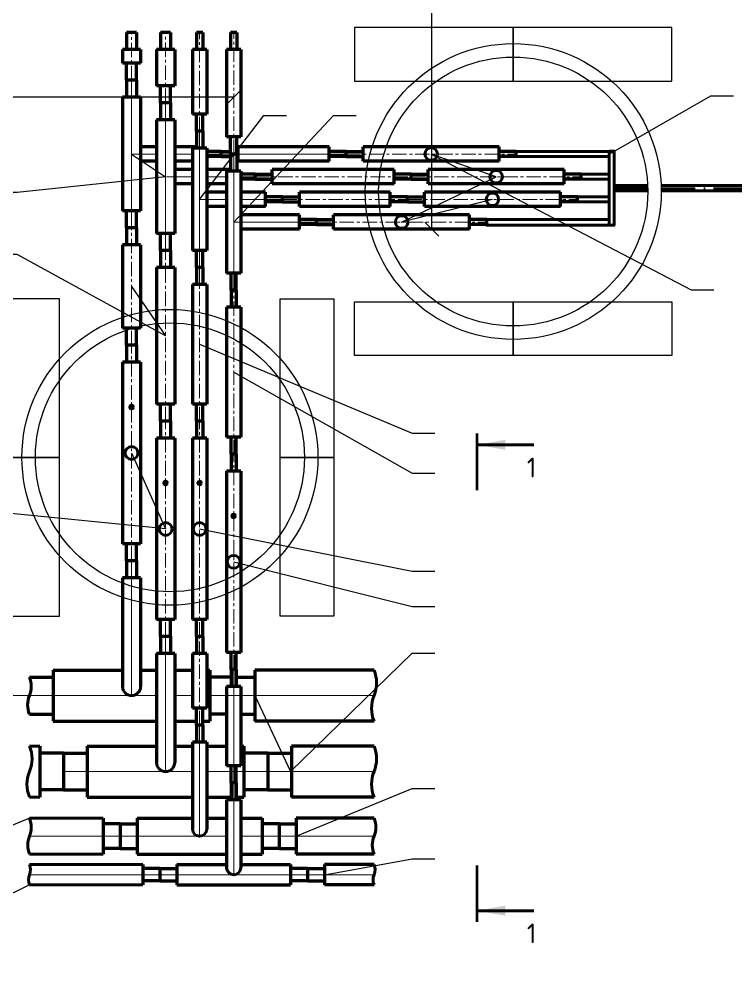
# Model space of a CAD drawing. Header units: metres. Extents: x 1981 to 7362, y 1229 to 3678.
# Drawn here: x 3027.7 to 3154, y 3092.6 to 3262.7 of the extents above; entities that cross this region are included whole.
import ezdxf
from ezdxf import colors
from ezdxf.entities.mleader import LeaderData, LeaderLine
from ezdxf.math import Vec2, Vec3

# ---------------------------------------------------------------- set-up
doc = ezdxf.new("R2010")
doc.units = ezdxf.units.M
doc.linetypes.add('ACAD_ISO10W100', pattern=[18.5, 12, -3, 0.5, -3])
doc.linetypes.add('осевая', pattern=[50.8, 31.75, -6.35, 6.35, -6.35])
doc.layers.add('Основной', color=255, linetype='Continuous', lineweight=50)
doc.styles.add('GOST', font='GOST.shx', dxfattribs={"oblique": 15})
doc.styles.add('GOST-2.304_Type-B', font='GOST Common.ttf')
doc.styles.get("Standard").update_dxf_attribs({"font": 'GOST Common.ttf'})
doc.dimstyles.new('М 1 к 50', dxfattribs={"dimtxt": 2.5, "dimasz": 2.5, "dimexe": 1.25, "dimexo": 0, "dimgap": 0.6, "dimtad": 1, "dimdec": 0, "dimlfac": 50, "dimdsep": 46, "dimtxsty": 'GOST', "dimblk": 'OBLIQUE', "dimcen": 0, "dimclrd": 256, "dimclre": 256, "dimclrt": 256, "dimazin": 0, "dimtfac": 1, "dimtdec": 0, "dimtmove": 0, "dimatfit": 1, "dimldrblk": 'NONE', "dimfxl": 1.25, "dimlwd": 20, "dimlwe": 20, "dimarcsym": 1})

# ---------------------------------------------------------------- blocks, each defined once
blk = doc.blocks.new('*U179')
at = {"color": 3, "linetype": 'ByBlock', "lineweight": 60}
for p, q in [((-1900, 44.5), (-1900, -44.5)), ((-1900, 44.5), (-1750, 44.5)), ((-1750, 80), (-1750, -80)), ((-1750, 80), (-150, 80)), ((-150, 80), (-150, -80)), ((0, 44.5), (-150, 44.5)), ((0, 44.5), (0, -44.5)), ((-1900, -44.5), (-1750, -44.5)), ((-1750, -80), (-150, -80)), ((0, -44.5), (-150, -44.5))]:
    blk.add_line(p, q, dxfattribs=at)
at = {"color": 6, "linetype": 'осевая', "lineweight": 20, "ltscale": 4}
blk.add_line((0, 0), (-1900, 0), dxfattribs=at)
blk = doc.blocks.new('*U181')
at = {"color": 3, "linetype": 'ByBlock', "lineweight": 60}
for p, q in [((-1500, 22.5), (-1500, -22.5)), ((-1500, 22.5), (-1350, 22.5)), ((-1350, 62.5), (-1350, -62.5)), ((-1350, 62.5), (-150, 62.5)), ((-150, 62.5), (-150, -62.5)), ((0, 22.5), (-150, 22.5)), ((0, 22.5), (0, -22.5)), ((-1500, -22.5), (-1350, -22.5)), ((-1350, -62.5), (-150, -62.5)), ((0, -22.5), (-150, -22.5))]:
    blk.add_line(p, q, dxfattribs=at)
at = {"color": 6, "linetype": 'осевая', "lineweight": 20, "ltscale": 4}
blk.add_line((0, 0), (-1500, 0), dxfattribs=at)
blk = doc.blocks.new('_Oblique')
at = {"color": 0, "linetype": 'ByBlock', "lineweight": -2}
blk.add_line((-0.5, -0.5), (0.5, 0.5), dxfattribs=at)
blk = doc.blocks.new('*D183')
at = {"lineweight": 20, "transparency": 16777216}
for p, q in [((3026.66, 3289.4), (3013.57, 3289.4)), ((3014.82, 3289.4), (3014.82, 3143.4)), ((3029.48, 3143.4), (3013.57, 3143.4))]:
    blk.add_line(p, q, dxfattribs=at)
at = {"layer": 'Defpoints', "color": 0, "lineweight": 50, "transparency": 16777216}
for p in [(3026.66, 3289.4), (3014.82, 3143.4), (3029.48, 3143.4)]:
    blk.add_point(p, dxfattribs=at)
at = {"lineweight": 20, "transparency": 16777216, "xscale": 2.5, "yscale": 2.5, "zscale": 2.5}
for p, rotation in [((3014.82, 3289.4), 90), ((3014.82, 3143.4), 270)]:
    blk.add_blockref('_Oblique', p, dxfattribs=dict(at, rotation=rotation))
at = {"lineweight": 50, "transparency": 16777216, "insert": (3012.97, 3216.4), "char_height": 2.5, "attachment_point": 5, "rotation": 90}
blk.add_mtext('7300', dxfattribs=at)
blk = doc.blocks.new('_None')
blk = doc.blocks.new('*U185')
at = {"color": 3, "linetype": 'ByBlock', "lineweight": 60}
for p, q in [((-1507, 44.5), (-1507, -44.5)), ((-1507, 44.5), (-1357, 44.5)), ((-1357, 80), (-1357, -80)), ((-1357, 80), (-150, 80)), ((-150, 80), (-150, -80)), ((0, 44.5), (-150, 44.5)), ((0, 44.5), (0, -44.5)), ((-1507, -44.5), (-1357, -44.5)), ((-1357, -80), (-150, -80)), ((0, -44.5), (-150, -44.5))]:
    blk.add_line(p, q, dxfattribs=at)
at = {"color": 6, "linetype": 'осевая', "lineweight": 20, "ltscale": 4}
blk.add_line((0, 0), (-1507, 0), dxfattribs=at)
blk = doc.blocks.new('*U186')
at = {"color": 3, "linetype": 'ByBlock', "lineweight": 60}
for p, q in [((-1900, 28.5), (-1900, -28.5)), ((-1900, 28.5), (-1750, 28.5)), ((-1750, 62.5), (-1750, -62.5)), ((-1750, 62.5), (-150, 62.5)), ((-150, 62.5), (-150, -62.5)), ((0, 28.5), (-150, 28.5)), ((0, 28.5), (0, -28.5)), ((-1900, -28.5), (-1750, -28.5)), ((-1750, -62.5), (-150, -62.5)), ((0, -28.5), (-150, -28.5))]:
    blk.add_line(p, q, dxfattribs=at)
at = {"color": 6, "linetype": 'осевая', "lineweight": 20, "ltscale": 4}
blk.add_line((0, 0), (-1900, 0), dxfattribs=at)
blk = doc.blocks.new('*U219')
at = {"color": 3, "linetype": 'ByBlock', "lineweight": 60}
for p, q in [((-1900, 22.5), (-1900, -22.5)), ((-1900, 22.5), (-1750, 22.5)), ((-1750, 62.5), (-1750, -62.5)), ((-1750, 62.5), (-150, 62.5)), ((-150, 62.5), (-150, -62.5)), ((0, 22.5), (-150, 22.5)), ((0, 22.5), (0, -22.5)), ((-1900, -22.5), (-1750, -22.5)), ((-1750, -62.5), (-150, -62.5)), ((0, -22.5), (-150, -22.5))]:
    blk.add_line(p, q, dxfattribs=at)
at = {"color": 6, "linetype": 'осевая', "lineweight": 20, "ltscale": 4}
blk.add_line((0, 0), (-1900, 0), dxfattribs=at)
blk = doc.blocks.new('*U189')
at = {"color": 3, "linetype": 'ByBlock', "lineweight": 60}
for p, q in [((-1447, 22.5), (-1447, -22.5)), ((-1447, 22.5), (-1297, 22.5)), ((-1297, 62.5), (-1297, -62.5)), ((-1297, 62.5), (-150, 62.5)), ((-150, 62.5), (-150, -62.5)), ((0, 22.5), (-150, 22.5)), ((0, 22.5), (0, -22.5)), ((-1447, -22.5), (-1297, -22.5)), ((-1297, -62.5), (-150, -62.5)), ((0, -22.5), (-150, -22.5))]:
    blk.add_line(p, q, dxfattribs=at)
at = {"color": 6, "linetype": 'осевая', "lineweight": 20, "ltscale": 4}
blk.add_line((0, 0), (-1447, 0), dxfattribs=at)
blk = doc.blocks.new('*U190')
at = {"color": 3, "linetype": 'ByBlock', "lineweight": 60}
for p, q in [((-1373.8, 22.5), (-1373.8, -22.5)), ((-1373.8, 22.5), (-1223.8, 22.5)), ((-1223.8, 62.5), (-1223.8, -62.5)), ((-1223.8, 62.5), (-150, 62.5)), ((-150, 62.5), (-150, -62.5)), ((0, 22.5), (-150, 22.5)), ((0, 22.5), (0, -22.5)), ((-1373.8, -22.5), (-1223.8, -22.5)), ((-1223.8, -62.5), (-150, -62.5)), ((0, -22.5), (-150, -22.5))]:
    blk.add_line(p, q, dxfattribs=at)
at = {"color": 6, "linetype": 'осевая', "lineweight": 20, "ltscale": 4}
blk.add_line((0, 0), (-1373.8, 0), dxfattribs=at)
blk = doc.blocks.new('*U191')
at = {"color": 3, "linetype": 'ByBlock', "lineweight": 60}
for p, q in [((-1100.6, 22.5), (-1100.6, -22.5)), ((-1100.6, 22.5), (-950.6, 22.5)), ((-950.6, 62.5), (-950.6, -62.5)), ((-950.6, 62.5), (-150, 62.5)), ((-150, 62.5), (-150, -62.5)), ((0, 22.5), (-150, 22.5)), ((0, 22.5), (0, -22.5)), ((-1100.6, -22.5), (-950.6, -22.5)), ((-950.6, -62.5), (-150, -62.5)), ((0, -22.5), (-150, -22.5))]:
    blk.add_line(p, q, dxfattribs=at)
at = {"color": 6, "linetype": 'осевая', "lineweight": 20, "ltscale": 4}
blk.add_line((0, 0), (-1100.6, 0), dxfattribs=at)
blk = doc.blocks.new('*U197')
at = {"color": 3, "linetype": 'ByBlock', "lineweight": 60}
for p, q in [((-780, 28.5), (-780, -28.5)), ((-780, 28.5), (-630, 28.5)), ((-630, 62.5), (-630, -62.5)), ((-630, 62.5), (-150, 62.5)), ((-150, 62.5), (-150, -62.5)), ((0, 28.5), (-150, 28.5)), ((0, 28.5), (0, -28.5)), ((-780, -28.5), (-630, -28.5)), ((-630, -62.5), (-150, -62.5)), ((0, -28.5), (-150, -28.5))]:
    blk.add_line(p, q, dxfattribs=at)
at = {"color": 6, "linetype": 'осевая', "lineweight": 20, "ltscale": 4}
blk.add_line((0, 0), (-780, 0), dxfattribs=at)
blk = doc.blocks.new('колодец')
at = {"color": 0, "linetype": 'ByBlock'}
for points in [[(3035.9, 3213.42), (3026.41, 3213.42), (3026.41, 3185.43), (3035.9, 3185.43)], [(3074.77, 3213.42), (3084.26, 3213.42), (3084.26, 3185.43), (3074.77, 3185.43)], [(3035.9, 3185.43), (3026.41, 3185.43), (3026.41, 3157.43), (3035.9, 3157.43)], [(3074.77, 3185.43), (3084.26, 3185.43), (3084.26, 3157.43), (3074.77, 3157.43)]]:
    blk.add_lwpolyline(points, close=True, dxfattribs=at)
for radius in [26.09, 23.72]:
    blk.add_circle((3055.34, 3185.43), radius, dxfattribs=at)
blk = doc.blocks.new('*U199')
at = {"color": 3, "linetype": 'ByBlock', "lineweight": 60}
for p, q in [((-1037, 44.5), (-1037, -44.5)), ((-1037, 44.5), (-887, 44.5)), ((-887, 80), (-887, -80)), ((-887, 80), (-150, 80)), ((-150, 80), (-150, -80)), ((0, 44.5), (-150, 44.5)), ((0, 44.5), (0, -44.5)), ((-1037, -44.5), (-887, -44.5)), ((-887, -80), (-150, -80)), ((0, -44.5), (-150, -44.5))]:
    blk.add_line(p, q, dxfattribs=at)
at = {"color": 6, "linetype": 'осевая', "lineweight": 20, "ltscale": 4}
blk.add_line((0, 0), (-1037, 0), dxfattribs=at)
blk = doc.blocks.new('*U200')
at = {"color": 3, "linetype": 'ByBlock', "lineweight": 60}
for p, q in [((-1357, 28.5), (-1357, -28.5)), ((-1357, 28.5), (-1207, 28.5)), ((-1207, 62.5), (-1207, -62.5)), ((-1207, 62.5), (-150, 62.5)), ((-150, 62.5), (-150, -62.5)), ((0, 28.5), (-150, 28.5)), ((0, 28.5), (0, -28.5)), ((-1357, -28.5), (-1207, -28.5)), ((-1207, -62.5), (-150, -62.5)), ((0, -28.5), (-150, -28.5))]:
    blk.add_line(p, q, dxfattribs=at)
at = {"color": 6, "linetype": 'осевая', "lineweight": 20, "ltscale": 4}
blk.add_line((0, 0), (-1357, 0), dxfattribs=at)
blk = doc.blocks.new('*U202')
at = {"color": 3, "linetype": 'ByBlock', "lineweight": 60}
for p, q in [((-423, 44.5), (-423, -44.5)), ((-423, 44.5), (-273, 44.5)), ((-273, 80), (-273, -80)), ((-273, 80), (-150, 80)), ((-150, 80), (-150, -80)), ((0, 44.5), (-150, 44.5)), ((0, 44.5), (0, -44.5)), ((-423, -44.5), (-273, -44.5)), ((-273, -80), (-150, -80)), ((0, -44.5), (-150, -44.5))]:
    blk.add_line(p, q, dxfattribs=at)
at = {"color": 6, "linetype": 'осевая', "lineweight": 20, "ltscale": 4}
blk.add_line((0, 0), (-423, 0), dxfattribs=at)
blk = doc.blocks.new('*U201')
at = {"color": 3, "linetype": 'ByBlock', "lineweight": 60}
for p, q in [((-623, 44.5), (-623, -44.5)), ((-623, 44.5), (-473, 44.5)), ((-473, 80), (-473, -80)), ((-473, 80), (-150, 80)), ((-150, 80), (-150, -80)), ((0, 44.5), (-150, 44.5)), ((0, 44.5), (0, -44.5)), ((-623, -44.5), (-473, -44.5)), ((-473, -80), (-150, -80)), ((0, -44.5), (-150, -44.5))]:
    blk.add_line(p, q, dxfattribs=at)
at = {"color": 6, "linetype": 'осевая', "lineweight": 20, "ltscale": 4}
blk.add_line((0, 0), (-623, 0), dxfattribs=at)
blk = doc.blocks.new('*U203')
at = {"color": 3, "linetype": 'ByBlock', "lineweight": 60}
for p, q in [((-873, 28.5), (-873, -28.5)), ((-873, 28.5), (-723, 28.5)), ((-723, 62.5), (-723, -62.5)), ((-723, 62.5), (-150, 62.5)), ((-150, 62.5), (-150, -62.5)), ((0, 28.5), (-150, 28.5)), ((0, 28.5), (0, -28.5)), ((-873, -28.5), (-723, -28.5)), ((-723, -62.5), (-150, -62.5)), ((0, -28.5), (-150, -28.5))]:
    blk.add_line(p, q, dxfattribs=at)
at = {"color": 6, "linetype": 'осевая', "lineweight": 20, "ltscale": 4}
blk.add_line((0, 0), (-873, 0), dxfattribs=at)
blk = doc.blocks.new('*U293')
at = {"color": 3, "linetype": 'ByBlock', "lineweight": 60}
for p, q in [((-1073, 28.5), (-1073, -28.5)), ((-1073, 28.5), (-923, 28.5)), ((-923, 62.5), (-923, -62.5)), ((-923, 62.5), (-150, 62.5)), ((-150, 62.5), (-150, -62.5)), ((0, 28.5), (-150, 28.5)), ((0, 28.5), (0, -28.5)), ((-1073, -28.5), (-923, -28.5)), ((-923, -62.5), (-150, -62.5)), ((0, -28.5), (-150, -28.5))]:
    blk.add_line(p, q, dxfattribs=at)
at = {"color": 6, "linetype": 'осевая', "lineweight": 20, "ltscale": 4}
blk.add_line((0, 0), (-1073, 0), dxfattribs=at)

msp = doc.modelspace()

# ---------------------------------------------------------------- hatches: boundary and pattern name
at = {"layer": 'Основной'}
for points in [[(3108.385, 3187.64), (3113.385, 3188.522), (3113.385, 3186.758)], [(3108.385, 3105.46), (3113.385, 3106.341), (3113.385, 3104.578)]]:
    msp.add_hatch(color=256, dxfattribs=at).paths.add_polyline_path(points, flags=0)

# ---------------------------------------------------------------- linework, layer by layer
at = {"color": 3, "linetype": 'ByBlock', "lineweight": 60}
for p, q in [((3048.372, 3251.941), (3046.592, 3251.941)), ((3046.592, 3251.941), (3046.592, 3248.941)), ((3048.372, 3251.941), (3048.372, 3248.941)), ((3049.082, 3248.941), (3045.882, 3248.941)), ((3045.882, 3248.941), (3045.882, 3228.941)), ((3049.082, 3248.941), (3049.082, 3228.941)), ((3054.372, 3247.941), (3052.592, 3247.941)), ((3052.592, 3247.941), (3052.592, 3244.941)), ((3054.372, 3247.941), (3054.372, 3244.941)), ((3055.082, 3244.941), (3051.882, 3244.941)), ((3051.882, 3244.941), (3051.882, 3224.941)), ((3055.082, 3244.941), (3055.082, 3224.941)), ((3060.052, 3242.941), (3058.912, 3242.941)), ((3058.912, 3242.941), (3058.912, 3239.941)), ((3060.052, 3242.941), (3060.052, 3239.941)), ((3051.882, 3240.191), (3049.082, 3240.191)), ((3058.912, 3240.191), (3055.213, 3240.191)), ((3060.732, 3239.941), (3058.232, 3239.941)), ((3058.232, 3239.941), (3058.232, 3221.941)), ((3060.282, 3240.191), (3060.052, 3240.191)), ((3060.282, 3239.941), (3060.282, 3240.191)), ((3060.732, 3239.941), (3060.732, 3221.941)), ((3063.282, 3239.391), (3060.732, 3239.391)), ((3063.282, 3238.491), (3063.282, 3239.391)), ((3063.282, 3238.491), (3063.282, 3239.391)), ((3063.282, 3239.391), (3064.904, 3239.391)), ((3066.052, 3239.391), (3066.282, 3239.391)), ((3082.294, 3240.191), (3066.282, 3240.191)), ((3066.282, 3237.691), (3066.282, 3240.191)), ((3082.294, 3237.691), (3082.294, 3240.191)), ((3085.294, 3239.391), (3082.294, 3239.391)), ((3085.294, 3238.491), (3085.294, 3239.391)), ((3051.882, 3237.691), (3049.082, 3237.691)), ((3058.232, 3237.691), (3055.213, 3237.691)), ((3063.282, 3238.491), (3060.732, 3238.491)), ((3063.282, 3238.491), (3064.904, 3238.491)), ((3066.052, 3238.941), (3064.912, 3238.941)), ((3064.912, 3238.941), (3064.912, 3235.941)), ((3066.052, 3238.941), (3066.052, 3235.941)), ((3066.052, 3238.491), (3066.282, 3238.491)), ((3082.294, 3237.691), (3066.282, 3237.691)), ((3085.294, 3238.491), (3082.294, 3238.491)), ((3058.232, 3236.191), (3055.213, 3236.191)), ((3064.902, 3236.191), (3060.732, 3236.191)), ((3064.232, 3235.941), (3064.232, 3217.941)), ((3066.732, 3235.941), (3064.232, 3235.941)), ((3066.282, 3236.191), (3066.052, 3236.191)), ((3066.282, 3235.941), (3066.282, 3236.191)), ((3066.732, 3235.941), (3066.732, 3217.941)), ((3069.282, 3235.391), (3066.732, 3235.391)), ((3069.282, 3234.491), (3066.732, 3234.491)), ((3069.282, 3234.491), (3069.282, 3235.391)), ((3058.232, 3233.691), (3055.213, 3233.691)), ((3064.232, 3233.691), (3060.732, 3233.691)), ((3064.232, 3232.191), (3060.732, 3232.191)), ((3071.082, 3232.191), (3066.732, 3232.191)), ((3071.082, 3229.691), (3071.082, 3232.191)), ((3074.082, 3231.391), (3071.082, 3231.391)), ((3074.082, 3230.491), (3074.082, 3231.391)), ((3064.232, 3229.691), (3060.732, 3229.691)), ((3071.082, 3229.691), (3066.732, 3229.691)), ((3074.082, 3230.491), (3071.082, 3230.491)), ((3049.082, 3228.941), (3045.882, 3228.941)), ((3046.592, 3225.941), (3046.592, 3228.941)), ((3048.372, 3225.941), (3048.372, 3228.941)), ((3077.082, 3228.191), (3066.732, 3228.191)), ((3077.082, 3225.691), (3077.082, 3228.191)), ((3080.082, 3227.391), (3077.082, 3227.391)), ((3080.082, 3226.491), (3080.082, 3227.391)), ((3048.372, 3225.941), (3046.592, 3225.941)), ((3077.082, 3225.691), (3066.732, 3225.691)), ((3080.082, 3226.491), (3077.082, 3226.491)), ((3055.082, 3224.941), (3051.882, 3224.941)), ((3052.592, 3221.941), (3052.592, 3224.941)), ((3054.372, 3221.941), (3054.372, 3224.941)), ((3060.732, 3221.941), (3058.232, 3221.941)), ((3058.912, 3218.941), (3058.912, 3221.941)), ((3060.052, 3218.941), (3060.052, 3221.941)), ((3060.052, 3218.941), (3058.912, 3218.941)), ((3066.732, 3217.941), (3064.232, 3217.941)), ((3065.032, 3214.941), (3065.032, 3217.941)), ((3065.932, 3214.941), (3065.932, 3217.941)), ((3048.372, 3167.202), (3046.592, 3167.202)), ((3046.592, 3167.202), (3046.592, 3164.202)), ((3048.372, 3167.202), (3048.372, 3164.202)), ((3049.082, 3164.202), (3045.882, 3164.202)), ((3045.882, 3164.202), (3045.882, 3145.002)), ((3049.082, 3164.202), (3049.082, 3145.002)), ((3054.372, 3153.802), (3052.592, 3153.802)), ((3052.592, 3153.802), (3052.592, 3150.802)), ((3054.372, 3153.802), (3054.372, 3150.802)), ((3055.082, 3150.802), (3051.882, 3150.802)), ((3051.882, 3150.802), (3051.882, 3131.602)), ((3055.082, 3150.802), (3055.082, 3131.602)), ((3033.682, 3147.902), (3033.682, 3138.902)), ((3033.682, 3147.902), (3045.882, 3147.902)), ((3049.082, 3147.902), (3051.882, 3147.902)), ((3055.082, 3147.902), (3058.232, 3147.902)), ((3060.732, 3147.902), (3061.282, 3147.902)), ((3061.282, 3147.902), (3061.282, 3138.902)), ((3065.932, 3148.002), (3065.032, 3148.002)), ((3065.032, 3148.002), (3065.032, 3145.002)), ((3065.932, 3148.002), (3065.932, 3145.002)), ((3090.232, 3147.902), (3069.232, 3147.902)), ((3069.232, 3147.902), (3069.232, 3138.902)), ((3029.482, 3146.652), (3033.682, 3146.652)), ((3065.032, 3146.652), (3061.282, 3146.652)), ((3065.932, 3146.652), (3069.232, 3146.652)), ((3066.732, 3145.002), (3064.232, 3145.002)), ((3064.232, 3145.002), (3064.232, 3131.002)), ((3066.732, 3145.002), (3066.732, 3131.002)), ((3029.482, 3140.152), (3033.682, 3140.152)), ((3033.682, 3138.902), (3051.882, 3138.902)), ((3055.082, 3138.902), (3058.912, 3138.902)), ((3060.052, 3138.902), (3061.282, 3138.902)), ((3064.232, 3140.152), (3061.282, 3140.152)), ((3066.732, 3140.152), (3069.232, 3140.152)), ((3090.232, 3138.902), (3069.232, 3138.902)), ((3060.052, 3138.202), (3058.912, 3138.202)), ((3058.912, 3138.202), (3058.912, 3135.202)), ((3060.052, 3138.202), (3060.052, 3135.202)), ((3031.282, 3134.502), (3031.282, 3125.502)), ((3039.682, 3134.502), (3039.682, 3125.502)), ((3039.682, 3134.502), (3051.882, 3134.502)), ((3055.082, 3134.502), (3058.232, 3134.502)), ((3060.732, 3135.202), (3058.232, 3135.202)), ((3058.232, 3135.202), (3058.232, 3119.852)), ((3060.732, 3135.202), (3060.732, 3119.852)), ((3060.732, 3134.502), (3064.232, 3134.502)), ((3066.732, 3134.502), (3067.282, 3134.502)), ((3067.282, 3134.502), (3067.282, 3125.502)), ((3090.232, 3134.502), (3075.682, 3134.502)), ((3075.682, 3134.502), (3075.682, 3125.502)), ((3035.482, 3133.252), (3031.282, 3133.252)), ((3035.482, 3133.252), (3035.482, 3126.752)), ((3035.482, 3133.252), (3039.682, 3133.252)), ((3035.482, 3133.252), (3035.482, 3126.752)), ((3071.482, 3133.252), (3067.282, 3133.252)), ((3071.482, 3133.252), (3071.482, 3126.752)), ((3071.482, 3133.252), (3071.482, 3126.752)), ((3071.482, 3133.252), (3075.682, 3133.252)), ((3066.732, 3131.002), (3064.232, 3131.002)), ((3065.032, 3128.002), (3065.032, 3131.002)), ((3065.932, 3128.002), (3065.932, 3131.002)), ((3065.932, 3128.002), (3065.032, 3128.002)), ((3065.032, 3128.002), (3065.032, 3125.002)), ((3065.932, 3128.002), (3065.032, 3128.002)), ((3065.932, 3128.002), (3065.932, 3125.002)), ((3035.482, 3126.752), (3031.282, 3126.752)), ((3035.482, 3126.752), (3039.682, 3126.752)), ((3039.682, 3125.502), (3058.232, 3125.502)), ((3060.732, 3125.502), (3065.032, 3125.502)), ((3065.932, 3125.502), (3067.282, 3125.502)), ((3071.482, 3126.752), (3067.282, 3126.752)), ((3071.482, 3126.752), (3075.682, 3126.752)), ((3090.232, 3125.502), (3075.682, 3125.502)), ((3066.732, 3125.002), (3064.232, 3125.002)), ((3064.232, 3125.002), (3064.232, 3113.052)), ((3066.732, 3125.002), (3066.732, 3113.052)), ((3042.482, 3121.752), (3042.482, 3115.452)), ((3045.482, 3120.792), (3042.482, 3120.792)), ((3045.482, 3120.792), (3045.482, 3116.412)), ((3045.482, 3120.792), (3048.482, 3120.792)), ((3045.482, 3120.792), (3045.482, 3116.412)), ((3048.482, 3121.752), (3048.482, 3115.452)), ((3048.482, 3121.752), (3058.232, 3121.752)), ((3060.732, 3121.752), (3064.232, 3121.752)), ((3066.732, 3121.752), (3070.482, 3121.752)), ((3070.482, 3121.752), (3070.482, 3115.452)), ((3073.482, 3120.792), (3070.482, 3120.792)), ((3073.482, 3120.792), (3073.482, 3116.412)), ((3073.482, 3120.792), (3073.482, 3116.412)), ((3073.482, 3120.792), (3076.482, 3120.792)), ((3090.232, 3121.752), (3076.482, 3121.752)), ((3076.482, 3121.752), (3076.482, 3115.452)), ((3045.482, 3116.412), (3042.482, 3116.412)), ((3045.482, 3116.412), (3048.482, 3116.412)), ((3048.482, 3115.452), (3064.232, 3115.452)), ((3066.732, 3115.452), (3070.482, 3115.452)), ((3073.482, 3116.412), (3070.482, 3116.412)), ((3073.482, 3116.412), (3076.482, 3116.412)), ((3090.232, 3115.452), (3076.482, 3115.452)), ((3049.482, 3113.602), (3049.482, 3110.002)), ((3055.482, 3113.602), (3055.482, 3110.002)), ((3055.482, 3113.602), (3064.232, 3113.602)), ((3066.732, 3113.602), (3075.482, 3113.602)), ((3075.482, 3113.602), (3075.482, 3110.002)), ((3090.232, 3113.602), (3081.482, 3113.602)), ((3081.482, 3113.602), (3081.482, 3110.002)), ((3052.482, 3112.882), (3049.482, 3112.882)), ((3052.482, 3112.882), (3052.482, 3110.722)), ((3052.482, 3112.882), (3055.482, 3112.882)), ((3052.482, 3112.882), (3052.482, 3110.722)), ((3078.482, 3112.882), (3075.482, 3112.882)), ((3078.482, 3112.882), (3078.482, 3110.722)), ((3078.482, 3112.882), (3078.482, 3110.722)), ((3078.482, 3112.882), (3081.482, 3112.882)), ((3052.482, 3110.722), (3049.482, 3110.722)), ((3052.482, 3110.722), (3055.482, 3110.722)), ((3055.482, 3110.002), (3075.482, 3110.002)), ((3078.482, 3110.722), (3075.482, 3110.722)), ((3078.482, 3110.722), (3081.482, 3110.722)), ((3090.232, 3110.002), (3081.482, 3110.002))]:
    msp.add_line(p, q, dxfattribs=at)
at = {"color": 6, "linetype": 'осевая', "lineweight": 20, "ltscale": 4}
for p, q in [((3047.482, 3225.941), (3047.482, 3251.941)), ((3053.482, 3221.941), (3053.482, 3247.941)), ((3059.482, 3218.941), (3059.482, 3242.941)), ((3047.482, 3238.941), (3051.882, 3238.941)), ((3055.213, 3238.941), (3058.232, 3238.941)), ((3060.732, 3238.941), (3063.282, 3238.941)), ((3063.282, 3238.941), (3085.294, 3238.941)), ((3065.482, 3214.941), (3065.482, 3238.941)), ((3053.613, 3234.941), (3058.232, 3234.941)), ((3060.732, 3234.941), (3064.232, 3234.941)), ((3066.732, 3234.941), (3069.282, 3234.941)), ((3059.482, 3230.941), (3064.232, 3230.941)), ((3066.732, 3230.941), (3074.082, 3230.941)), ((3065.482, 3226.941), (3080.082, 3226.941)), ((3047.482, 3143.402), (3047.482, 3167.202)), ((3053.482, 3130.002), (3053.482, 3153.802)), ((3065.482, 3128.002), (3065.482, 3148.002)), ((3051.882, 3143.402), (3029.482, 3143.402)), ((3058.232, 3143.402), (3055.082, 3143.402)), ((3090.232, 3143.402), (3060.732, 3143.402)), ((3059.482, 3118.602), (3059.482, 3138.202)), ((3058.232, 3130.002), (3035.482, 3130.002)), ((3090.232, 3130.002), (3060.732, 3130.002)), ((3065.482, 3111.802), (3065.482, 3128.002)), ((3064.232, 3118.602), (3029.482, 3118.602)), ((3090.232, 3118.602), (3066.732, 3118.602)), ((3090.232, 3111.802), (3029.482, 3111.802))]:
    msp.add_line(p, q, dxfattribs=at)
at = {"color": 7, "lineweight": 50}
for p, q in [((3132.55, 3233.371), (3138.426, 3233.371)), ((3132.55, 3232.471), (3138.47, 3232.471))]:
    msp.add_line(p, q, dxfattribs=at)
at = {"color": 3, "lineweight": 50}
msp.add_line((3132.55, 3232.921), (3138.426, 3232.921), dxfattribs=at)
at = {"lineweight": 50}
for points in [[(3115.294, 3239.391), (3131.65, 3239.391), (3131.65, 3238.491), (3115.294, 3238.491)], [(3131.65, 3239.469), (3132.55, 3239.469), (3132.55, 3226.373), (3131.65, 3226.373)], [(3126.757, 3235.391), (3131.65, 3235.391), (3131.65, 3234.491), (3126.757, 3234.491)], [(3126.094, 3231.391), (3131.65, 3231.391), (3131.65, 3230.491), (3126.094, 3230.491)], [(3110.082, 3227.391), (3131.65, 3227.391), (3131.65, 3226.373), (3110.082, 3226.373)]]:
    msp.add_lwpolyline(points, close=True, dxfattribs=at)
at = {"color": 3, "linetype": 'ACAD_ISO10W100', "lineweight": 35, "ltscale": 0.5}
msp.add_lwpolyline([(3140.843, 3232.921), (3158.3, 3232.921)], dxfattribs=at)
at = {"lineweight": 50}
for points in [[(3090.232, 3147.902, -0.2), (3090.232, 3143.402, 0.2), (3090.232, 3138.902)], [(3029.482, 3146.652, -0.2), (3029.482, 3143.402, 0.2), (3029.482, 3140.152)], [(3029.482, 3134.502, -0.2), (3029.482, 3130.002, 0.2), (3029.482, 3125.502)], [(3090.232, 3134.502, -0.2), (3090.232, 3130.002, 0.2), (3090.232, 3125.502)], [(3029.482, 3121.752, -0.2), (3029.482, 3118.602, 0.2), (3029.482, 3115.452)], [(3090.232, 3121.752, -0.2), (3090.232, 3118.602, 0.2), (3090.232, 3115.452)], [(3029.482, 3113.602, -0.2), (3029.482, 3111.802, 0.2), (3029.482, 3110.002)], [(3090.232, 3113.602, -0.2), (3090.232, 3111.802, 0.2), (3090.232, 3110.002)]]:
    msp.add_lwpolyline(points, format="xyb", dxfattribs=at)
for points in [[(3031.282, 3134.502), (3029.482, 3134.502)], [(3031.282, 3125.502), (3029.482, 3125.502)], [(3042.482, 3121.752), (3029.482, 3121.752)], [(3042.482, 3115.452), (3029.482, 3115.452)], [(3049.482, 3113.602), (3029.482, 3113.602)], [(3049.482, 3110.002), (3029.482, 3110.002)]]:
    msp.add_lwpolyline(points, dxfattribs=at)
for centre, radius in [((3100.294, 3238.941), 1.1), ((3111.757, 3234.941), 1.1), ((3111.094, 3230.941), 1.1), ((3095.082, 3226.941), 1.1), ((3047.482, 3194.302), 0.32), ((3047.482, 3186.202), 1.131), ((3053.482, 3180.902), 0.32), ((3059.482, 3180.902), 0.32), ((3065.482, 3175.102), 0.32), ((3053.482, 3172.802), 1.131), ((3059.482, 3172.802), 1.131), ((3065.482, 3167.002), 1.131)]:
    msp.add_circle(centre, radius, dxfattribs=at)
for centre, radius in [((3047.482, 3145.002), 1.6), ((3053.482, 3131.602), 1.6), ((3059.482, 3119.852), 1.25), ((3065.482, 3113.052), 1.25)]:
    msp.add_arc(centre, radius, 180, 0, dxfattribs=at)
at = {"layer": 'Основной'}
for p, q in [((3108.385, 3187.64), (3118.385, 3187.64)), ((3108.385, 3105.46), (3118.385, 3105.46))]:
    msp.add_line(p, q, dxfattribs=at)
msp.add_lwpolyline([(3140.826, 3232.471), (3158.3, 3232.471), (3158.3, 3233.371), (3140.835, 3233.371)], dxfattribs=at)
for points in [[(3108.385, 3179.64, 0.5, 0.5, 0), (3108.385, 3189.64, 0.5, 0.5, 0)], [(3108.385, 3113.46, 0.5, 0.5, 0), (3108.385, 3103.46, 0.5, 0.5, 0)]]:
    msp.add_lwpolyline(points, format="xyseb", dxfattribs=at)

# ---------------------------------------------------------------- block references
at = {"lineweight": 50, "xscale": 0.02, "yscale": 0.02, "zscale": 0.02}
for name, p, rotation in [('*U202', (3047.482, 3251.941), 270), ('*U201', (3053.482, 3247.941), 270), ('*U203', (3059.482, 3242.941), 270), ('*U293', (3065.482, 3238.941), 270), ('*U181', (3085.294, 3238.941), 180), ('*U190', (3069.282, 3234.941), 180), ('*U181', (3096.757, 3234.941), 180), ('*U191', (3074.082, 3230.941), 180), ('*U181', (3096.094, 3230.941), 180), ('*U181', (3080.082, 3226.941), 180), ('*U199', (3047.482, 3205.202), 270), ('*U185', (3053.482, 3191.802), 270), ('*U200', (3059.482, 3191.802), 270), ('*U189', (3065.482, 3186.002), 270), ('*U179', (3047.482, 3167.202), 270), ('*U179', (3053.482, 3153.802), 270), ('*U186', (3059.482, 3153.802), 270), ('*U219', (3065.482, 3148.002), 270), ('*U197', (3059.482, 3138.202), 270)]:
    msp.add_blockref(name, p, dxfattribs=dict(at, rotation=rotation))
at = {"lineweight": 50, "rotation": 270}
msp.add_blockref('колодец', (-70.671, 6287.662), dxfattribs=at)
at = {"lineweight": 50}
msp.add_blockref('колодец', (-1.096, 0), dxfattribs=at)

# ---------------------------------------------------------------- texts
at = {"layer": 'Основной', "style": 'GOST-2.304_Type-B'}
for p in [(3117.16, 3181.89), (3117.16, 3099.71)]:
    msp.add_text('1', height=3.5, dxfattribs=at).set_placement(p)

# ---------------------------------------------------------------- dimensions: what is measured, and where the dimension line sits
at = {"lineweight": 50}
dim = msp.add_linear_dim(base=(3014.82, 3143.402), p1=(3026.658, 3289.402), p2=(3029.482, 3143.402), angle=90, dimstyle='М 1 к 50', override={"dimtxsty": 'Standard'}, dxfattribs=at)
dim.commit()
dim.dimension.update_dxf_attribs({"geometry": '*D183', "text_midpoint": (3014.82, 3216.402), "dimtype": 160})

# ---------------------------------------------------------------- leaders
at = {"lineweight": 25}
ml = msp.add_multileader_mtext('Standard', dxfattribs=at)
ml.set_content('Т1Труба 45х3,0/ 125-20 ГОСТ 20295-ППУ1-ПЭ\\PТ2Труба 45х3,0/ 125-20 ГОСТ 20295-ППУ1-ПЭ\\PТ3Труба 45х3,0/ 125-20 ГОСТ 20295-ППУ1-ПЭ\\PТ4Труба 45х3,0/ 125-20 ГОСТ 20295-ППУ1-ПЭ', color=256)
ml.set_leader_properties()
ml.set_arrow_properties(name='OBLIQUE')
ml.build(insert=Vec2(0, 0))
ml.multileader.update_dxf_attribs({"text_left_attachment_type": 6, "text_right_attachment_type": 6, "dogleg_length": 2, "arrow_head_size": 2.5})
ctx = ml.context
ctx.base_point, ctx.char_height, ctx.arrow_head_size, ctx.plane_origin = Vec3(3102.407, 3281.925), 2.5, 2.5, Vec3(3100.407, 3225.691)
ctx.left_attachment, ctx.right_attachment, ctx.text_align_type = 6, 6, 2
notes = []
notes.append((ctx, [(0, (1, 1, 0), (3100.407, 3281.925), (1, 0), 2, [(3, [(3100.407, 3225.691), (3100.407, 3231.391), (3100.407, 3234.491), (3100.407, 3238.941)], 0, [])])]))
ctx.mtext.insert, ctx.mtext.width, ctx.mtext.alignment, ctx.mtext.flow_direction = Vec3(3173.207, 3285.175), 71.98676, 3, 5
ml = msp.add_multileader_mtext('Standard', dxfattribs=at)
ml.set_content('Т1 Труба 89х4.0/ 160-20 ГОСТ 20295-ППУ1-ПЭ\\PТ2Труба 89х4.0/ 160-20 ГОСТ 20295-ППУ1-ПЭ\\PТ3Труба 57х4,0 /125-20 ГОСТ 20295-ППУ1-ПЭ\\PТ4Труба 45х3,0/ 125-20 ГОСТ 20295-ППУ1-ПЭ', color=256)
ml.set_leader_properties()
ml.set_arrow_properties(name='OBLIQUE')
ml.build(insert=Vec2(0, 0))
ml.multileader.update_dxf_attribs({"text_left_attachment_type": 6, "text_right_attachment_type": 6, "dogleg_length": 2, "arrow_head_size": 2.5})
ctx = ml.context
ctx.base_point, ctx.char_height, ctx.arrow_head_size, ctx.plane_origin = Vec3(2942.007, 3248.941), 2.5, 2.5, Vec3(3065.482, 3248.941)
ctx.left_attachment, ctx.right_attachment, ctx.text_align_type = 6, 6, 2
notes.append((ctx, [(0, (1, 1, 0), (3016.807, 3248.941), (-1, 0), 2, [(3, [(3065.482, 3248.941), (3059.482, 3248.941), (3053.482, 3248.941), (3047.482, 3248.941)], 0, [])])]))
ctx.mtext.insert, ctx.mtext.alignment, ctx.mtext.flow_direction = Vec3(3012.807, 3252.191), 3, 5
ml = msp.add_multileader_mtext('Standard', dxfattribs=at)
ml.set_content('', color=256)
ml.set_leader_properties()
ml.set_arrow_properties(name='NONE')
ml.build(insert=Vec2(0, 0))
ml.multileader.update_dxf_attribs({"text_left_attachment_type": 6, "text_right_attachment_type": 6, "dogleg_length": 2, "arrow_head_size": 2.5})
ctx = ml.context
ctx.base_point, ctx.char_height, ctx.arrow_head_size, ctx.plane_origin = Vec3(3151.606, 3249.205), 2.5, 2.5, Vec3(3131.65, 3238.941)
ctx.left_attachment, ctx.right_attachment = 6, 6
notes.append((ctx, [(0, (1, 1, 0), (3149.606, 3249.205), (1, 0), 2, [(0, [(3131.65, 3238.941)], 0, [])])]))
ctx.mtext.insert, ctx.mtext.flow_direction = Vec3(3153.606, 3252.205), 5
ml = msp.add_multileader_mtext('Standard', dxfattribs=at)
ml.set_content('', color=256)
ml.set_leader_properties()
ml.set_arrow_properties(name='NONE')
ml.build(insert=Vec2(0, 0))
ml.multileader.update_dxf_attribs({"text_left_attachment_type": 6, "text_right_attachment_type": 6, "dogleg_length": 2, "arrow_head_size": 2.5})
ctx = ml.context
ctx.base_point, ctx.char_height, ctx.arrow_head_size, ctx.plane_origin = Vec3(3072.796, 3245.761), 2.5, 2.5, Vec3(3059.482, 3230.941)
ctx.left_attachment, ctx.right_attachment = 6, 6
notes.append((ctx, [(0, (1, 1, 0), (3070.796, 3245.761), (1, 0), 2, [(0, [(3059.482, 3230.941)], 0, [])])]))
ctx.mtext.insert, ctx.mtext.flow_direction = Vec3(3074.796, 3248.761), 5
ml = msp.add_multileader_mtext('Standard', dxfattribs=at)
ml.set_content('', color=256)
ml.set_leader_properties()
ml.set_arrow_properties(name='NONE')
ml.build(insert=Vec2(0, 0))
ml.multileader.update_dxf_attribs({"text_left_attachment_type": 6, "text_right_attachment_type": 6, "dogleg_length": 2, "arrow_head_size": 2.5})
ctx = ml.context
ctx.base_point, ctx.char_height, ctx.arrow_head_size, ctx.plane_origin = Vec3(3085.09, 3245.761), 2.5, 2.5, Vec3(3065.482, 3226.941)
ctx.left_attachment, ctx.right_attachment = 6, 6
notes.append((ctx, [(0, (1, 1, 0), (3083.09, 3245.761), (1, 0), 2, [(0, [(3065.482, 3226.941)], 0, [])])]))
ctx.mtext.insert, ctx.mtext.flow_direction = Vec3(3087.09, 3248.761), 5
ml = msp.add_multileader_mtext('Standard', dxfattribs=at)
ml.set_content('57', color=256)
ml.set_leader_properties()
ml.set_arrow_properties(name='NONE')
ml.build(insert=Vec2(0, 0))
ml.multileader.update_dxf_attribs({"text_left_attachment_type": 6, "text_right_attachment_type": 6, "dogleg_length": 2, "arrow_head_size": 2.5})
ctx = ml.context
ctx.base_point, ctx.char_height, ctx.arrow_head_size, ctx.plane_origin = Vec3(3018.281, 3232.127), 2.5, 2.5, Vec3(3047.482, 3238.941)
ctx.left_attachment, ctx.right_attachment, ctx.text_align_type = 6, 6, 2
notes.append((ctx, [(0, (1, 1, 0), (3027.294, 3232.127), (-1, 0), 2, [(1, [(3047.482, 3238.941), (3053.482, 3234.941)], 0, [])])]))
ctx.mtext.insert, ctx.mtext.alignment, ctx.mtext.flow_direction = Vec3(3023.294, 3235.127), 3, 5
ml = msp.add_multileader_mtext('Standard', dxfattribs=at)
ml.set_content('', color=256)
ml.set_leader_properties()
ml.set_arrow_properties(name='NONE')
ml.build(insert=Vec2(0, 0))
ml.multileader.update_dxf_attribs({"text_left_attachment_type": 6, "text_right_attachment_type": 6, "dogleg_length": 2, "arrow_head_size": 2.5})
ctx = ml.context
ctx.base_point, ctx.char_height, ctx.arrow_head_size, ctx.plane_origin = Vec3(3148.152, 3214.955), 2.5, 2.5, Vec3(3111.094, 3230.941)
ctx.left_attachment, ctx.right_attachment = 6, 6
notes.append((ctx, [(0, (1, 1, 0), (3146.152, 3214.955), (1, 0), 2, [(3, [(3111.094, 3230.941), (3095.082, 3226.941), (3111.757, 3234.941), (3100.294, 3238.941)], 0, [])])]))
ctx.mtext.insert, ctx.mtext.flow_direction = Vec3(3150.152, 3217.955), 5
ml = msp.add_multileader_mtext('Standard', dxfattribs=at)
ml.set_content('22', color=256)
ml.set_leader_properties()
ml.set_arrow_properties(name='NONE')
ml.build(insert=Vec2(0, 0))
ml.multileader.update_dxf_attribs({"text_left_attachment_type": 6, "text_right_attachment_type": 6, "dogleg_length": 2, "arrow_head_size": 2.5})
ctx = ml.context
ctx.base_point, ctx.char_height, ctx.arrow_head_size, ctx.plane_origin = Vec3(3018.294, 3221.193), 2.5, 2.5, Vec3(3047.482, 3215.572)
ctx.left_attachment, ctx.right_attachment, ctx.text_align_type = 6, 6, 2
notes.append((ctx, [(0, (1, 1, 0), (3027.294, 3221.193), (-1, 0), 2, [(1, [(3047.482, 3215.572), (3053.482, 3206.872)], 0, [])])]))
ctx.mtext.insert, ctx.mtext.alignment, ctx.mtext.flow_direction = Vec3(3023.294, 3224.193), 3, 5
ml = msp.add_multileader_mtext('Standard', dxfattribs=at)
ml.set_content('', color=256)
ml.set_leader_properties()
ml.set_arrow_properties(name='NONE')
ml.build(insert=Vec2(0, 0))
ml.multileader.update_dxf_attribs({"text_left_attachment_type": 6, "text_right_attachment_type": 6, "dogleg_length": 2, "arrow_head_size": 2.5})
ctx = ml.context
ctx.base_point, ctx.char_height, ctx.arrow_head_size, ctx.plane_origin = Vec3(3098.931, 3189.677), 2.5, 2.5, Vec3(3059.482, 3205.372)
ctx.left_attachment, ctx.right_attachment = 6, 6
notes.append((ctx, [(0, (1, 1, 0), (3096.931, 3189.677), (1, 0), 2, [(0, [(3059.482, 3205.372)], 0, [])])]))
ctx.mtext.insert, ctx.mtext.flow_direction = Vec3(3100.931, 3192.677), 5
ml = msp.add_multileader_mtext('Standard', dxfattribs=at)
ml.set_content('', color=256)
ml.set_leader_properties()
ml.set_arrow_properties(name='NONE')
ml.build(insert=Vec2(0, 0))
ml.multileader.update_dxf_attribs({"text_left_attachment_type": 6, "text_right_attachment_type": 6, "dogleg_length": 2, "arrow_head_size": 2.5})
ctx = ml.context
ctx.base_point, ctx.char_height, ctx.arrow_head_size, ctx.plane_origin = Vec3(3098.931, 3182.652), 2.5, 2.5, Vec3(3065.482, 3200.472)
ctx.left_attachment, ctx.right_attachment = 6, 6
notes.append((ctx, [(0, (1, 1, 0), (3096.931, 3182.652), (1, 0), 2, [(0, [(3065.482, 3200.472)], 0, [])])]))
ctx.mtext.insert, ctx.mtext.flow_direction = Vec3(3100.931, 3185.652), 5
ml = msp.add_multileader_mtext('Standard', dxfattribs=at)
ml.set_content('17', color=256)
ml.set_leader_properties()
ml.set_arrow_properties(name='NONE')
ml.build(insert=Vec2(0, 0))
ml.multileader.update_dxf_attribs({"text_left_attachment_type": 6, "text_right_attachment_type": 6, "dogleg_length": 2, "arrow_head_size": 2.5})
ctx = ml.context
ctx.base_point, ctx.char_height, ctx.arrow_head_size, ctx.plane_origin = Vec3(3004.38, 3176.88), 2.5, 2.5, Vec3(3047.482, 3186.202)
ctx.left_attachment, ctx.right_attachment, ctx.text_align_type = 6, 6, 2
notes.append((ctx, [(0, (1, 1, 0), (3012.893, 3176.88), (-1, 0), 2, [(1, [(3047.482, 3186.202), (3053.482, 3172.802)], 0, [])])]))
ctx.mtext.insert, ctx.mtext.alignment, ctx.mtext.flow_direction = Vec3(3008.893, 3179.88), 3, 5
ml = msp.add_multileader_mtext('Standard', dxfattribs=at)
ml.set_content('', color=256)
ml.set_leader_properties()
ml.set_arrow_properties(name='NONE')
ml.build(insert=Vec2(0, 0))
ml.multileader.update_dxf_attribs({"text_left_attachment_type": 6, "text_right_attachment_type": 6, "dogleg_length": 2, "arrow_head_size": 2.5})
ctx = ml.context
ctx.base_point, ctx.char_height, ctx.arrow_head_size, ctx.plane_origin = Vec3(3098.931, 3165.335), 2.5, 2.5, Vec3(3059.482, 3172.802)
ctx.left_attachment, ctx.right_attachment = 6, 6
notes.append((ctx, [(0, (1, 1, 0), (3096.931, 3165.335), (1, 0), 2, [(0, [(3059.482, 3172.802)], 0, [])])]))
ctx.mtext.insert, ctx.mtext.flow_direction = Vec3(3100.931, 3168.335), 5
ml = msp.add_multileader_mtext('Standard', dxfattribs=at)
ml.set_content('', color=256)
ml.set_leader_properties()
ml.set_arrow_properties(name='NONE')
ml.build(insert=Vec2(0, 0))
ml.multileader.update_dxf_attribs({"text_left_attachment_type": 6, "text_right_attachment_type": 6, "dogleg_length": 2, "arrow_head_size": 2.5})
ctx = ml.context
ctx.base_point, ctx.char_height, ctx.arrow_head_size, ctx.plane_origin = Vec3(3098.931, 3159.1), 2.5, 2.5, Vec3(3065.482, 3167.002)
ctx.left_attachment, ctx.right_attachment = 6, 6
notes.append((ctx, [(0, (1, 1, 0), (3096.931, 3159.1), (1, 0), 2, [(0, [(3065.482, 3167.002)], 0, [])])]))
ctx.mtext.insert, ctx.mtext.flow_direction = Vec3(3100.931, 3162.1), 5
ml = msp.add_multileader_mtext('Standard', dxfattribs=at)
ml.set_content('', color=256)
ml.set_leader_properties()
ml.set_arrow_properties(name='NONE')
ml.build(insert=Vec2(0, 0))
ml.multileader.update_dxf_attribs({"text_left_attachment_type": 6, "text_right_attachment_type": 6, "dogleg_length": 2, "arrow_head_size": 2.5})
ctx = ml.context
ctx.base_point, ctx.char_height, ctx.arrow_head_size, ctx.plane_origin = Vec3(3098.931, 3150.866), 2.5, 2.5, Vec3(3069.232, 3143.402)
ctx.left_attachment, ctx.right_attachment = 6, 6
notes.append((ctx, [(0, (1, 1, 0), (3096.931, 3150.866), (1, 0), 2, [(1, [(3069.232, 3143.402), (3075.482, 3130.002)], 0, [])])]))
ctx.mtext.insert, ctx.mtext.flow_direction = Vec3(3100.931, 3153.866), 5
ml = msp.add_multileader_mtext('Standard', dxfattribs=at)
ml.set_content('', color=256)
ml.set_leader_properties()
ml.set_arrow_properties(name='NONE')
ml.build(insert=Vec2(0, 0))
ml.multileader.update_dxf_attribs({"text_left_attachment_type": 6, "text_right_attachment_type": 6, "dogleg_length": 2, "arrow_head_size": 2.5})
ctx = ml.context
ctx.base_point, ctx.char_height, ctx.arrow_head_size, ctx.plane_origin = Vec3(3098.931, 3126.998), 2.5, 2.5, Vec3(3076.482, 3118.602)
ctx.left_attachment, ctx.right_attachment = 6, 6
notes.append((ctx, [(0, (1, 1, 0), (3096.931, 3126.998), (1, 0), 2, [(0, [(3076.482, 3118.602)], 0, [])])]))
ctx.mtext.insert, ctx.mtext.flow_direction = Vec3(3100.931, 3129.998), 5
ml = msp.add_multileader_mtext('Standard', dxfattribs=at)
ml.set_content('Труба Т3 203х10.6/315 ППУ-ПЭ', color=256)
ml.set_leader_properties()
ml.set_arrow_properties(name='NONE')
ml.build(insert=Vec2(0, 0))
ml.multileader.update_dxf_attribs({"text_left_attachment_type": 6, "text_right_attachment_type": 6, "dogleg_length": 2, "arrow_head_size": 2.5})
ctx = ml.context
ctx.base_point, ctx.char_height, ctx.arrow_head_size, ctx.plane_origin = Vec3(2965.568, 3116.782), 2.5, 2.5, Vec3(3045.482, 3118.602)
ctx.left_attachment, ctx.right_attachment, ctx.text_align_type = 6, 6, 2
notes.append((ctx, [(0, (1, 1, 0), (3017.386, 3116.782), (-1, 0), 2, [(0, [(3029.482, 3121.752)], 0, [])])]))
ctx.mtext.insert, ctx.mtext.alignment, ctx.mtext.flow_direction = Vec3(3013.386, 3120.032), 3, 5
ml = msp.add_multileader_mtext('Standard', dxfattribs=at)
ml.set_content('', color=256)
ml.set_leader_properties()
ml.set_arrow_properties(name='NONE')
ml.build(insert=Vec2(0, 0))
ml.multileader.update_dxf_attribs({"text_left_attachment_type": 6, "text_right_attachment_type": 6, "dogleg_length": 2, "arrow_head_size": 2.5})
ctx = ml.context
ctx.base_point, ctx.char_height, ctx.arrow_head_size, ctx.plane_origin = Vec3(3098.931, 3114.593), 2.5, 2.5, Vec3(3081.482, 3111.802)
ctx.left_attachment, ctx.right_attachment = 6, 6
notes.append((ctx, [(0, (1, 1, 0), (3096.931, 3114.593), (1, 0), 2, [(0, [(3081.482, 3111.802)], 0, [])])]))
ctx.mtext.insert, ctx.mtext.flow_direction = Vec3(3100.931, 3117.593), 5
ml = msp.add_multileader_mtext('Standard', dxfattribs=at)
ml.set_content('Труба Т4 110х15,1/160 ППУ-ПЭ', color=256)
ml.set_leader_properties()
ml.set_arrow_properties(name='NONE')
ml.build(insert=Vec2(0, 0))
ml.multileader.update_dxf_attribs({"text_left_attachment_type": 6, "text_right_attachment_type": 6, "dogleg_length": 2, "arrow_head_size": 2.5})
ctx = ml.context
ctx.base_point, ctx.char_height, ctx.arrow_head_size, ctx.plane_origin = Vec3(2968.639, 3105.134), 2.5, 2.5, Vec3(3052.482, 3111.802)
ctx.left_attachment, ctx.right_attachment, ctx.text_align_type = 6, 6, 2
notes.append((ctx, [(0, (1, 1, 0), (3019.332, 3105.134), (-1, 0), 2, [(0, [(3029.482, 3110.002)], 0, [])])]))
ctx.mtext.insert, ctx.mtext.alignment, ctx.mtext.flow_direction = Vec3(3015.332, 3108.384), 3, 5
for ctx, leaders in notes:
    for number, flags, end, landing, length, lines in leaders:
        leader = LeaderData()
        leader.index, (leader.has_last_leader_line, leader.has_dogleg_vector, leader.attachment_direction) = number, flags
        leader.last_leader_point, leader.dogleg_vector, leader.dogleg_length = Vec3(end), Vec3(landing), length
        for number, points, colour, breaks in lines:
            line = LeaderLine()
            line.index, line.vertices, line.color, line.breaks = number, Vec3.list(points), colors.encode_raw_color(colour), breaks
            leader.lines.append(line)
        ctx.leaders.append(leader)

doc.saveas('drawing.dxf')
